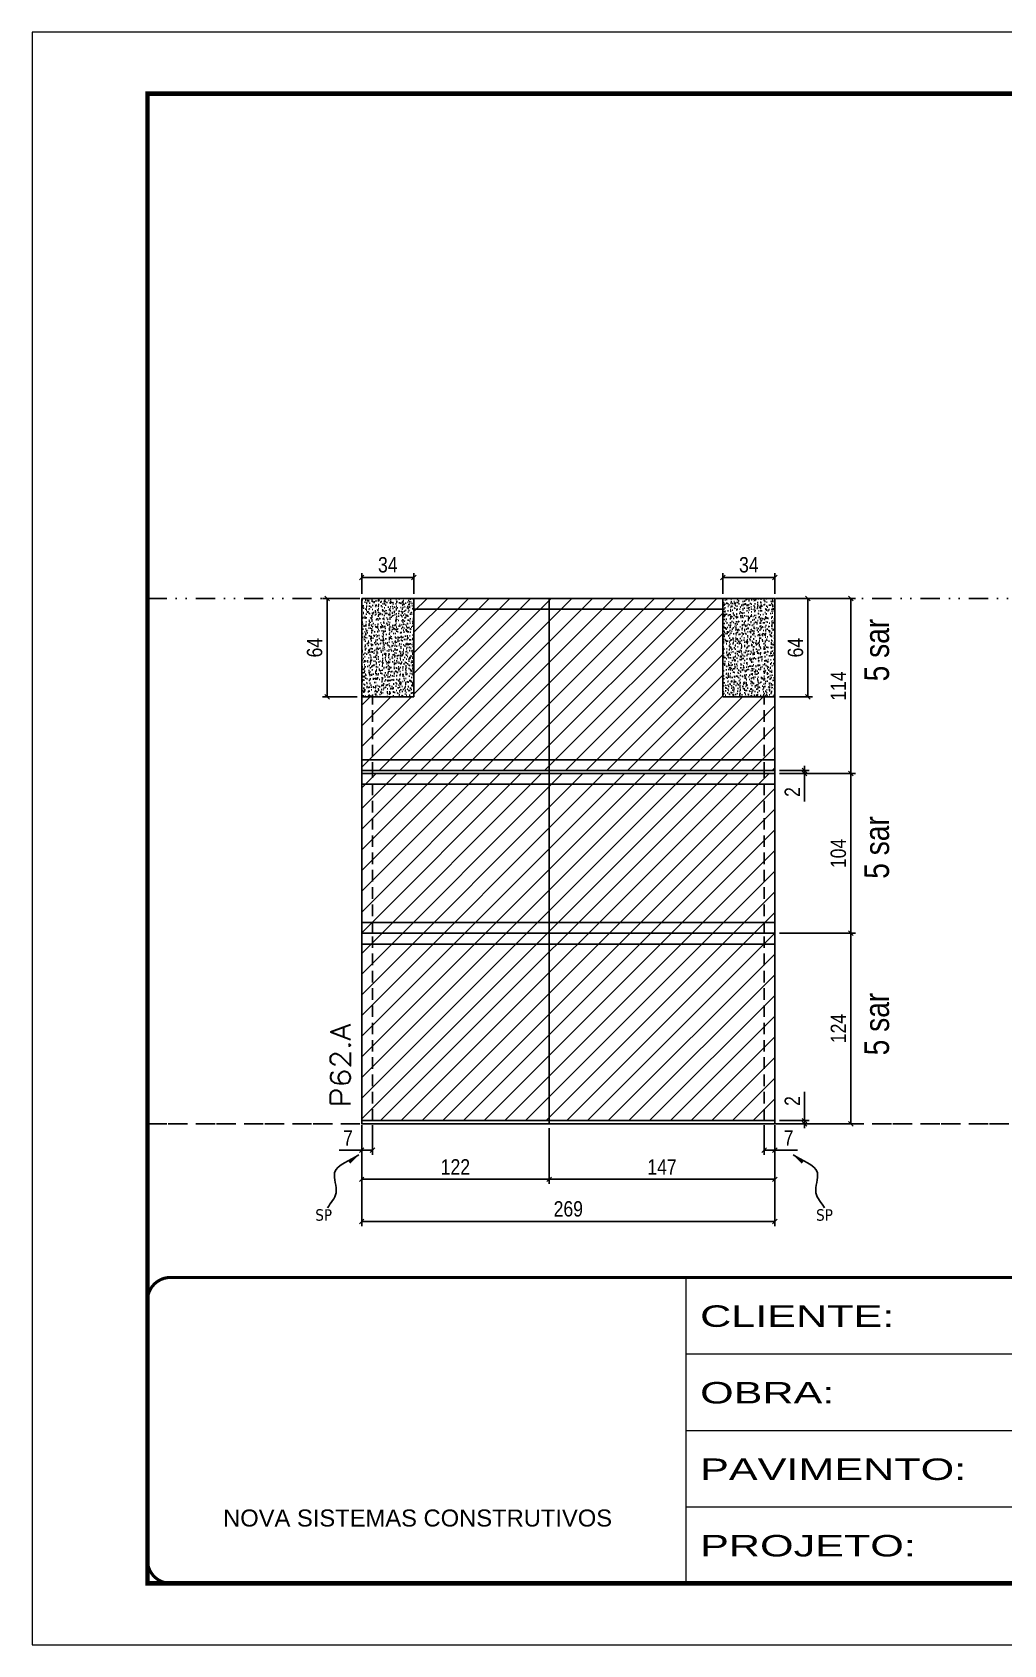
# Model space of a CAD drawing. Extents: x 14400 to 27878, y -21631 to 6985.
# Drawn here: x 19182 to 19814, y 1340 to 2390 of the extents above; entities that cross this region are included whole.
import ezdxf

# ---------------------------------------------------------------- set-up
doc = ezdxf.new("R2010")
doc.units = 0
for name, pattern in [('CONTINUO', [0]), ('DASHED', [0.75, 0.5, -0.25]), ('DIVIDE2', [0.625, 0.25, -0.125, 0, -0.125, 0, -0.125]), ('HIDDEN', [0.375, 0.25, -0.125])]:
    doc.linetypes.add(name, pattern=pattern)
for name, color, linetype in [('COTA', 241, 'Continuous'), ('NOMENCLATURA', 7, 'Continuous'), ('Nível', 160, 'Continuous'), ('Painéis', 200, 'Continuous'), ('SARR_2.2x7', 40, 'Continuous'), ('Sarrafo de Pressão', 42, 'HIDDEN'), ('texto', 7, 'Continuous')]:
    doc.layers.add(name, color=color, linetype=linetype)
for name, color, linetype, lineweight in [('Folhas', 255, 'Continuous', 9), ('Hachura', 251, 'Continuous', 9), ('SARRAFO DE PRESSAO', 251, 'DASHED', 9), ('Texto Seção', 7, 'Continuous', 15)]:
    doc.layers.add(name, color=color, linetype=linetype, lineweight=lineweight)
doc.styles.add('ARIAL', font='arial.ttf')
doc.styles.add('ARIAL_NARROW', font='ARIALN.TTF', dxfattribs={"height": 0.2})
doc.styles.add('COTA TECNICA', font='techl___.ttf', dxfattribs={"height": 10})
doc.styles.add('COTA TECNICA-50', font='techl___.ttf', dxfattribs={"height": 10})
doc.styles.add('REGUA-120', font='ROMANS.shx', dxfattribs={"height": 15})
doc.styles.get("Standard").update_dxf_attribs({"font": 'arial.ttf'})
doc.styles.add('Tecnologia', font='')
doc.styles.get('Tecnologia').set_extended_font_data('Forgotten Futurist')
doc.dimstyles.new('COTA PAINEL-50', dxfattribs={"dimtxt": 10, "dimasz": 3, "dimexe": 3, "dimexo": 3, "dimgap": 3, "dimtad": 1, "dimdec": 1, "dimzin": 12, "dimdsep": 46, "dimtxsty": 'COTA TECNICA-50', "dimblk1": 'OBLIQUE', "dimblk2": 'OBLIQUE', "dimsah": 1, "dimcen": 0.9, "dimclrd": 4, "dimclre": 4, "dimclrt": 240, "dimadec": 1, "dimazin": 3, "dimtfac": 1, "dimtdec": 1, "dimtmove": 0, "dimatfit": 3, "dimfxl": 1, "dimtolj": 1, "dimtzin": 12, "dimarcsym": 0})
doc.dimstyles.new('PAINEL', dxfattribs={"dimtxt": 10, "dimasz": 3, "dimexe": 3, "dimexo": 3, "dimgap": 3, "dimtad": 1, "dimdec": 1, "dimzin": 12, "dimdsep": 46, "dimtxsty": 'COTA TECNICA', "dimblk1": 'OBLIQUE', "dimblk2": 'OBLIQUE', "dimsah": 1, "dimcen": 0.9, "dimclrd": 4, "dimclre": 4, "dimclrt": 240, "dimadec": 1, "dimazin": 3, "dimtfac": 1, "dimtdec": 1, "dimtmove": 0, "dimatfit": 3, "dimfxl": 1, "dimtolj": 1, "dimtzin": 12, "dimarcsym": 0})
doc.dimstyles.get("Standard").update_dxf_attribs({"dimtxt": 0.18, "dimasz": 0.18, "dimexe": 0.18, "dimexo": 0.0625, "dimgap": 0.09, "dimtad": 0, "dimtih": 1, "dimtoh": 1, "dimdec": 4, "dimzin": 0, "dimdsep": 46, "dimtxsty": 'Standard', "dimcen": 0.09, "dimadec": 0, "dimazin": 0, "dimtfac": 1, "dimtdec": 4, "dimtofl": 0, "dimtmove": 0, "dimatfit": 3, "dimfxl": 1, "dimtolj": 1, "dimtzin": 0, "dimarcsym": 0})
pattern_1 = [(50, (3183.5, 1166.575), (5.4655401, -0.4781726), [0.5715, -6.2865]), (355, (3183.5, 1166.575), (-1.0573026, 5.7317054), [0.4572, -5.0292175]), (100.451445, (3183.9555, 1166.535), (4.4082374, 5.2535326), [0.4857003, -5.3427073]), (46.1842, (3183.5, 1168.099), (8.1323712, -1.2612698), [0.85725, -9.42975]), (96.63556, (3184.178, 1167.994), (7.122124, 7.4227837), [0.7285507, -8.0140682]), (351.18415, (3183.5, 1168.099), (7.122124, 7.4227837), [0.685799, -7.543792]), (21, (3184.262, 1167.718), (4.5484317, -3.067956), [0.5715, -6.2865]), (326, (3184.262, 1167.718), (1.8540609, 5.525639), [0.4572, -5.0292]), (71.451445, (3184.641, 1167.4624), (6.4024926, 2.457683), [0.4857003, -5.3426981]), (37.5, (3183.5, 1166.5751), (0.0926581, 2.53665117), [0, -4.96824, 0, -5.1054, 0, -5.04825]), (7.5, (3183.5, 1166.575), (2.00458988, 3.00541724), [0, -2.91084, 0, -4.85394, 0, -1.92405]), (327.5, (3181.8007, 1166.5751), (4.06771786, -0.17186232), [0, -1.905, 0, -5.9436, 0, -7.8867]), (317.5, (3181.0387, 1166.575), (4.44387544, 0.7627947), [0, -2.4765, 0, -3.94716, 0, -5.6007])]

# ---------------------------------------------------------------- blocks, each defined once
blk = doc.blocks.new('9999999999')
at = {"color": 30, "linetype": 'CONTINUO'}
for p, q in [((98564.6, 34230.2), (98564.6, 34429.4)), ((98564.6, 34379.6), (99584, 34379.6)), ((98564.6, 34329.8), (99488, 34329.8)), ((98564.6, 34280), (99488, 34280))]:
    blk.add_line(p, q, dxfattribs=at)
at = {"color": 30, "linetype": 'CONTINUO', "const_width": 2}
blk.add_lwpolyline([(99584, 34230.2), (99584, 34414.4, 0.414214), (99569, 34429.4), (98229, 34429.4, 0.414214), (98214, 34414.4), (98214, 34245.2, 0.414214), (98229, 34230.2), (99584, 34230.2)], format="xyb", dxfattribs=at)
at = {"layer": 'Folhas'}
blk.add_lwpolyline([(98139, 34190.2), (99624, 34190.2), (99624, 35240.2), (98139, 35240.2)], close=True, dxfattribs=at)
at = {"layer": 'Folhas', "color": 30, "const_width": 3}
blk.add_lwpolyline([(98214, 34230.2), (99584, 34230.2), (99584, 35200.2), (98214, 35200.2)], close=True, dxfattribs=at)
at = {"color": 7, "linetype": 'Continuous', "ltscale": 5, "style": 'ARIAL'}
blk.add_text('NOVA SISTEMAS CONSTRUTIVOS', height=11.059, dxfattribs=at).set_placement((98263.2, 34267.2))
at = {"layer": 'Folhas', "color": 7, "style": 'Tecnologia', "width": 1.5}
for s, p in [('CLIENTE:', (98573.7, 34397.2)), ('OBRA:', (98573.7, 34347.3)), ('PAVIMENTO:', (98573.7, 34297.5)), ('PROJETO:', (98573.7, 34247.7))]:
    blk.add_text(s, height=14, dxfattribs=at).set_placement(p)
blk = doc.blocks.new('_Oblique')
at = {"color": 0, "linetype": 'ByBlock', "lineweight": -2}
blk.add_line((-0.5, -0.5), (0.5, 0.5), dxfattribs=at)
blk = doc.blocks.new('*D888')
at = {"layer": 'COTA', "color": 4, "lineweight": -2, "transparency": 16777216}
for p, q in [((19396.4, 1678.7), (19396.4, 1613.1)), ((19665.4, 1678.7), (19665.4, 1613.1)), ((19665.4, 1616.1), (19396.4, 1616.1))]:
    blk.add_line(p, q, dxfattribs=at)
at = {"layer": 'Defpoints', "color": 0, "transparency": 16777216}
for p in [(19396.4, 1681.7), (19665.4, 1681.7), (19396.4, 1616.1)]:
    blk.add_point(p, dxfattribs=at)
at = {"layer": 'COTA', "color": 4, "lineweight": -2, "transparency": 16777216, "xscale": 3, "yscale": 3, "zscale": 3, "rotation": 180}
blk.add_blockref('_Oblique', (19396.4, 1616.1), dxfattribs=at)
at = {"layer": 'COTA', "color": 4, "lineweight": -2, "transparency": 16777216, "xscale": 3, "yscale": 3, "zscale": 3}
blk.add_blockref('_Oblique', (19665.4, 1616.1), dxfattribs=at)
at = {"layer": 'COTA', "color": 240, "transparency": 16777216, "insert": (19530.9, 1624.2), "char_height": 10, "attachment_point": 5, "style": 'COTA TECNICA'}
blk.add_mtext('\\A1;269', dxfattribs=at)
blk = doc.blocks.new('*D889')
at = {"layer": 'COTA', "color": 4, "lineweight": -2, "transparency": 16777216}
for p, q in [((19658.4, 1678.7), (19658.4, 1659.5)), ((19665.4, 1676.7), (19665.4, 1659.5)), ((19658.4, 1662.5), (19665.4, 1662.5)), ((19665.4, 1662.5), (19680.1, 1662.5))]:
    blk.add_line(p, q, dxfattribs=at)
at = {"layer": 'Defpoints', "color": 0, "transparency": 16777216}
for p in [(19658.4, 1681.7), (19665.4, 1679.7), (19665.4, 1662.5)]:
    blk.add_point(p, dxfattribs=at)
at = {"layer": 'COTA', "color": 4, "lineweight": -2, "transparency": 16777216, "xscale": 3, "yscale": 3, "zscale": 3, "rotation": 180}
blk.add_blockref('_Oblique', (19658.4, 1662.5), dxfattribs=at)
at = {"layer": 'COTA', "color": 4, "lineweight": -2, "transparency": 16777216, "xscale": 3, "yscale": 3, "zscale": 3}
blk.add_blockref('_Oblique', (19665.4, 1662.5), dxfattribs=at)
at = {"layer": 'COTA', "color": 240, "transparency": 16777216, "insert": (19674.3, 1670.5), "char_height": 10, "attachment_point": 5, "style": 'COTA TECNICA-50'}
blk.add_mtext('\\A1;7', dxfattribs=at)
blk = doc.blocks.new('*D890')
at = {"layer": 'COTA', "color": 4, "lineweight": -2, "transparency": 16777216}
for p, q in [((19396.4, 1676.7), (19396.4, 1659.5)), ((19403.4, 1678.7), (19403.4, 1659.5)), ((19396.4, 1662.5), (19381.7, 1662.5)), ((19403.4, 1662.5), (19396.4, 1662.5))]:
    blk.add_line(p, q, dxfattribs=at)
at = {"layer": 'Defpoints', "color": 0, "transparency": 16777216}
for p in [(19403.4, 1681.7), (19396.4, 1679.7), (19396.4, 1662.5)]:
    blk.add_point(p, dxfattribs=at)
at = {"layer": 'COTA', "color": 4, "lineweight": -2, "transparency": 16777216, "xscale": 3, "yscale": 3, "zscale": 3, "rotation": 180}
blk.add_blockref('_Oblique', (19396.4, 1662.5), dxfattribs=at)
at = {"layer": 'COTA', "color": 4, "lineweight": -2, "transparency": 16777216, "xscale": 3, "yscale": 3, "zscale": 3}
blk.add_blockref('_Oblique', (19403.4, 1662.5), dxfattribs=at)
at = {"layer": 'COTA', "color": 240, "transparency": 16777216, "insert": (19387.5, 1670.5), "char_height": 10, "attachment_point": 5, "style": 'COTA TECNICA-50'}
blk.add_mtext('\\A1;7', dxfattribs=at)
blk = doc.blocks.new('*D891')
at = {"layer": 'COTA', "color": 4, "lineweight": -2, "transparency": 16777216}
for p, q in [((19684.7, 1681.7), (19684.7, 1700.5)), ((19668.4, 1681.7), (19687.7, 1681.7)), ((19684.7, 1679.7), (19684.7, 1681.7)), ((19668.4, 1679.7), (19687.7, 1679.7)), ((19684.7, 1679.7), (19684.7, 1676.7))]:
    blk.add_line(p, q, dxfattribs=at)
at = {"layer": 'Defpoints', "color": 0, "transparency": 16777216}
for p in [(19665.4, 1681.7), (19665.4, 1679.7), (19684.7, 1679.7)]:
    blk.add_point(p, dxfattribs=at)
at = {"layer": 'COTA', "color": 4, "lineweight": -2, "transparency": 16777216, "xscale": 3, "yscale": 3, "zscale": 3}
for p, rotation in [((19684.7, 1681.7), 270), ((19684.7, 1679.7), 90)]:
    blk.add_blockref('_Oblique', p, dxfattribs=dict(at, rotation=rotation))
at = {"layer": 'COTA', "color": 240, "transparency": 16777216, "insert": (19676.7, 1694.5), "char_height": 10, "attachment_point": 5, "rotation": 90, "style": 'COTA TECNICA-50'}
blk.add_mtext('\\A1;2', dxfattribs=at)
blk = doc.blocks.new('*D892')
at = {"layer": 'COTA', "color": 4, "lineweight": -2, "transparency": 16777216}
for p, q in [((19668.4, 2021.7), (19717.8, 2021.7)), ((19714.8, 1907.7), (19714.8, 2021.7)), ((19668.4, 1907.7), (19717.8, 1907.7))]:
    blk.add_line(p, q, dxfattribs=at)
at = {"layer": 'Defpoints', "color": 0, "transparency": 16777216}
for p in [(19665.4, 2021.7), (19714.8, 2021.7), (19665.4, 1907.7)]:
    blk.add_point(p, dxfattribs=at)
at = {"layer": 'COTA', "color": 4, "lineweight": -2, "transparency": 16777216, "xscale": 3, "yscale": 3, "zscale": 3}
for p, rotation in [((19714.8, 2021.7), 90), ((19714.8, 1907.7), 270)]:
    blk.add_blockref('_Oblique', p, dxfattribs=dict(at, rotation=rotation))
at = {"layer": 'COTA', "color": 240, "transparency": 16777216, "insert": (19706.7, 1964.7), "char_height": 10, "attachment_point": 5, "rotation": 90, "style": 'COTA TECNICA-50'}
blk.add_mtext('\\A1;114', dxfattribs=at)
blk = doc.blocks.new('*D910')
at = {"layer": 'COTA', "color": 4, "linetype": 'ByBlock', "lineweight": -2, "transparency": 16777216}
for p, q in [((19668.4, 1803.7), (19717.8, 1803.7)), ((19714.8, 1679.7), (19714.8, 1803.7)), ((19668.4, 1679.7), (19717.8, 1679.7))]:
    blk.add_line(p, q, dxfattribs=at)
at = {"layer": 'Defpoints', "color": 0, "linetype": 'ByBlock', "transparency": 16777216}
for p in [(19665.4, 1803.7), (19714.8, 1803.7), (19665.4, 1679.7)]:
    blk.add_point(p, dxfattribs=at)
at = {"layer": 'COTA', "color": 4, "linetype": 'ByBlock', "lineweight": -2, "transparency": 16777216, "xscale": 3, "yscale": 3, "zscale": 3}
for p, rotation in [((19714.8, 1803.7), 90), ((19714.8, 1679.7), 270)]:
    blk.add_blockref('_Oblique', p, dxfattribs=dict(at, rotation=rotation))
at = {"layer": 'COTA', "color": 240, "linetype": 'ByBlock', "transparency": 16777216, "insert": (19706.7, 1741.7), "char_height": 10, "attachment_point": 5, "rotation": 90, "style": 'COTA TECNICA'}
blk.add_mtext('\\A1;124', dxfattribs=at)
blk = doc.blocks.new('*D911')
at = {"layer": 'COTA', "color": 4, "linetype": 'ByBlock', "lineweight": -2, "transparency": 16777216}
for p, q in [((19668.4, 1803.7), (19717.8, 1803.7)), ((19714.8, 1679.7), (19714.8, 1803.7)), ((19668.4, 1679.7), (19717.8, 1679.7))]:
    blk.add_line(p, q, dxfattribs=at)
at = {"layer": 'Defpoints', "color": 0, "linetype": 'ByBlock', "transparency": 16777216}
for p in [(19665.4, 1803.7), (19714.8, 1803.7), (19665.4, 1679.7)]:
    blk.add_point(p, dxfattribs=at)
at = {"layer": 'COTA', "color": 4, "linetype": 'ByBlock', "lineweight": -2, "transparency": 16777216, "xscale": 3, "yscale": 3, "zscale": 3}
for p, rotation in [((19714.8, 1803.7), 90), ((19714.8, 1679.7), 270)]:
    blk.add_blockref('_Oblique', p, dxfattribs=dict(at, rotation=rotation))
at = {"layer": 'COTA', "color": 240, "linetype": 'ByBlock', "transparency": 16777216, "insert": (19706.7, 1741.7), "char_height": 10, "attachment_point": 5, "rotation": 90, "style": 'COTA TECNICA'}
blk.add_mtext('\\A1;124', dxfattribs=at)
blk = doc.blocks.new('*D912')
at = {"layer": 'COTA', "color": 4, "lineweight": -2, "transparency": 16777216}
for p, q in [((19518.4, 1676.7), (19518.4, 1640.5)), ((19665.4, 1676.7), (19665.4, 1640.5)), ((19518.4, 1643.5), (19665.4, 1643.5))]:
    blk.add_line(p, q, dxfattribs=at)
at = {"layer": 'Defpoints', "color": 0, "transparency": 16777216}
for p in [(19518.4, 1679.7), (19665.4, 1679.7), (19665.4, 1643.5)]:
    blk.add_point(p, dxfattribs=at)
at = {"layer": 'COTA', "color": 4, "lineweight": -2, "transparency": 16777216, "xscale": 3, "yscale": 3, "zscale": 3, "rotation": 180}
blk.add_blockref('_Oblique', (19518.4, 1643.5), dxfattribs=at)
at = {"layer": 'COTA', "color": 4, "lineweight": -2, "transparency": 16777216, "xscale": 3, "yscale": 3, "zscale": 3}
blk.add_blockref('_Oblique', (19665.4, 1643.5), dxfattribs=at)
at = {"layer": 'COTA', "color": 240, "transparency": 16777216, "insert": (19591.9, 1651.6), "char_height": 10, "attachment_point": 5, "style": 'COTA TECNICA'}
blk.add_mtext('\\A1;147', dxfattribs=at)
blk = doc.blocks.new('*D913')
at = {"layer": 'COTA', "color": 4, "lineweight": -2, "transparency": 16777216}
for p, q in [((19396.4, 1676.7), (19396.4, 1640.5)), ((19518.4, 1676.7), (19518.4, 1640.5)), ((19396.4, 1643.5), (19518.4, 1643.5))]:
    blk.add_line(p, q, dxfattribs=at)
at = {"layer": 'Defpoints', "color": 0, "transparency": 16777216}
for p in [(19396.4, 1679.7), (19518.4, 1679.7), (19518.4, 1643.5)]:
    blk.add_point(p, dxfattribs=at)
at = {"layer": 'COTA', "color": 4, "lineweight": -2, "transparency": 16777216, "xscale": 3, "yscale": 3, "zscale": 3, "rotation": 180}
blk.add_blockref('_Oblique', (19396.4, 1643.5), dxfattribs=at)
at = {"layer": 'COTA', "color": 4, "lineweight": -2, "transparency": 16777216, "xscale": 3, "yscale": 3, "zscale": 3}
blk.add_blockref('_Oblique', (19518.4, 1643.5), dxfattribs=at)
at = {"layer": 'COTA', "color": 240, "transparency": 16777216, "insert": (19457.4, 1651.6), "char_height": 10, "attachment_point": 5, "style": 'COTA TECNICA'}
blk.add_mtext('\\A1;122', dxfattribs=at)
blk = doc.blocks.new('*D923')
at = {"layer": 'COTA', "color": 4, "lineweight": -2, "transparency": 16777216}
for p, q in [((19396.4, 2024.7), (19396.4, 2038.3)), ((19430.4, 2024.7), (19430.4, 2038.3)), ((19430.4, 2035.3), (19396.4, 2035.3))]:
    blk.add_line(p, q, dxfattribs=at)
at = {"layer": 'Defpoints', "color": 0, "transparency": 16777216}
for p in [(19396.4, 2035.3), (19396.4, 2021.7), (19430.4, 2021.7)]:
    blk.add_point(p, dxfattribs=at)
at = {"layer": 'COTA', "color": 4, "lineweight": -2, "transparency": 16777216, "xscale": 3, "yscale": 3, "zscale": 3, "rotation": 180}
blk.add_blockref('_Oblique', (19396.4, 2035.3), dxfattribs=at)
at = {"layer": 'COTA', "color": 4, "lineweight": -2, "transparency": 16777216, "xscale": 3, "yscale": 3, "zscale": 3}
blk.add_blockref('_Oblique', (19430.4, 2035.3), dxfattribs=at)
at = {"layer": 'COTA', "color": 240, "transparency": 16777216, "insert": (19413.4, 2043.6), "char_height": 10, "attachment_point": 5, "style": 'COTA TECNICA'}
blk.add_mtext('\\A1;34', dxfattribs=at)
blk = doc.blocks.new('*D924')
at = {"layer": 'COTA', "color": 4, "lineweight": -2, "transparency": 16777216}
for p, q in [((19631.4, 2024.7), (19631.4, 2038.3)), ((19665.4, 2024.7), (19665.4, 2038.3)), ((19631.4, 2035.3), (19665.4, 2035.3))]:
    blk.add_line(p, q, dxfattribs=at)
at = {"layer": 'Defpoints', "color": 0, "transparency": 16777216}
for p in [(19665.4, 2035.3), (19631.4, 2021.7), (19665.4, 2021.7)]:
    blk.add_point(p, dxfattribs=at)
at = {"layer": 'COTA', "color": 4, "lineweight": -2, "transparency": 16777216, "xscale": 3, "yscale": 3, "zscale": 3, "rotation": 180}
blk.add_blockref('_Oblique', (19631.4, 2035.3), dxfattribs=at)
at = {"layer": 'COTA', "color": 4, "lineweight": -2, "transparency": 16777216, "xscale": 3, "yscale": 3, "zscale": 3}
blk.add_blockref('_Oblique', (19665.4, 2035.3), dxfattribs=at)
at = {"layer": 'COTA', "color": 240, "transparency": 16777216, "insert": (19648.4, 2043.6), "char_height": 10, "attachment_point": 5, "style": 'COTA TECNICA'}
blk.add_mtext('\\A1;34', dxfattribs=at)
blk = doc.blocks.new('*D929')
at = {"layer": 'COTA', "color": 4, "lineweight": -2, "transparency": 16777216}
for p, q in [((19668.4, 1907.7), (19717.8, 1907.7)), ((19714.8, 1803.7), (19714.8, 1907.7)), ((19668.4, 1803.7), (19717.8, 1803.7))]:
    blk.add_line(p, q, dxfattribs=at)
at = {"layer": 'Defpoints', "color": 0, "transparency": 16777216}
for p in [(19665.4, 1907.7), (19714.8, 1907.7), (19665.4, 1803.7)]:
    blk.add_point(p, dxfattribs=at)
at = {"layer": 'COTA', "color": 4, "lineweight": -2, "transparency": 16777216, "xscale": 3, "yscale": 3, "zscale": 3}
for p, rotation in [((19714.8, 1907.7), 90), ((19714.8, 1803.7), 270)]:
    blk.add_blockref('_Oblique', p, dxfattribs=dict(at, rotation=rotation))
at = {"layer": 'COTA', "color": 240, "transparency": 16777216, "insert": (19706.7, 1855.7), "char_height": 10, "attachment_point": 5, "rotation": 90, "style": 'COTA TECNICA'}
blk.add_mtext('\\A1;104', dxfattribs=at)
blk = doc.blocks.new('*D930')
at = {"layer": 'COTA', "color": 4, "lineweight": -2, "transparency": 16777216}
for p, q in [((19393.4, 2021.7), (19370.9, 2021.7)), ((19373.9, 2021.7), (19373.9, 1957.7)), ((19393.4, 1957.7), (19370.9, 1957.7))]:
    blk.add_line(p, q, dxfattribs=at)
at = {"layer": 'Defpoints', "color": 0, "transparency": 16777216}
for p in [(19396.4, 2021.7), (19373.9, 1957.7), (19396.4, 1957.7)]:
    blk.add_point(p, dxfattribs=at)
at = {"layer": 'COTA', "color": 4, "lineweight": -2, "transparency": 16777216, "xscale": 3, "yscale": 3, "zscale": 3}
for p, rotation in [((19373.9, 2021.7), 90), ((19373.9, 1957.7), 270)]:
    blk.add_blockref('_Oblique', p, dxfattribs=dict(at, rotation=rotation))
at = {"layer": 'COTA', "color": 240, "transparency": 16777216, "insert": (19365.8, 1989.7), "char_height": 10, "attachment_point": 5, "rotation": 90, "style": 'COTA TECNICA'}
blk.add_mtext('\\A1;64', dxfattribs=at)
blk = doc.blocks.new('*D931')
at = {"layer": 'COTA', "color": 4, "lineweight": -2, "transparency": 16777216}
for p, q in [((19668.4, 2021.7), (19689.9, 2021.7)), ((19686.9, 2021.7), (19686.9, 1957.7)), ((19668.4, 1957.7), (19689.9, 1957.7))]:
    blk.add_line(p, q, dxfattribs=at)
at = {"layer": 'Defpoints', "color": 0, "transparency": 16777216}
for p in [(19665.4, 2021.7), (19665.4, 1957.7), (19686.9, 1957.7)]:
    blk.add_point(p, dxfattribs=at)
at = {"layer": 'COTA', "color": 4, "lineweight": -2, "transparency": 16777216, "xscale": 3, "yscale": 3, "zscale": 3}
for p, rotation in [((19686.9, 2021.7), 90), ((19686.9, 1957.7), 270)]:
    blk.add_blockref('_Oblique', p, dxfattribs=dict(at, rotation=rotation))
at = {"layer": 'COTA', "color": 240, "transparency": 16777216, "insert": (19678.8, 1989.7), "char_height": 10, "attachment_point": 5, "rotation": 90, "style": 'COTA TECNICA'}
blk.add_mtext('\\A1;64', dxfattribs=at)
blk = doc.blocks.new('*D2269')
at = {"layer": 'COTA', "color": 4, "lineweight": -2, "transparency": 16777216}
for p, q in [((19684.7, 1909.7), (19684.7, 1912.7)), ((19668.4, 1909.7), (19687.7, 1909.7)), ((19668.4, 1907.7), (19687.7, 1907.7)), ((19684.7, 1909.7), (19684.7, 1907.7)), ((19684.7, 1907.7), (19684.7, 1889.6))]:
    blk.add_line(p, q, dxfattribs=at)
at = {"layer": 'Defpoints', "color": 0, "transparency": 16777216}
for p in [(19665.4, 1909.7), (19665.4, 1907.7), (19684.7, 1907.7)]:
    blk.add_point(p, dxfattribs=at)
at = {"layer": 'COTA', "color": 4, "lineweight": -2, "transparency": 16777216, "xscale": 3, "yscale": 3, "zscale": 3}
for p, rotation in [((19684.7, 1909.7), 270), ((19684.7, 1907.7), 90)]:
    blk.add_blockref('_Oblique', p, dxfattribs=dict(at, rotation=rotation))
at = {"layer": 'COTA', "color": 240, "transparency": 16777216, "insert": (19676.7, 1895.7), "char_height": 10, "attachment_point": 5, "rotation": 90, "style": 'COTA TECNICA'}
blk.add_mtext('\\A1;2', dxfattribs=at)

msp = doc.modelspace()

# ---------------------------------------------------------------- hatches: boundary and pattern name
at = {"layer": 'COTA'}
h = msp.add_hatch(dxfattribs=at)
h.set_pattern_fill('AR-CONC', color=256, scale=0.03)
h.set_pattern_definition(pattern_1)
h.paths.add_polyline_path([(19430.41, 2021.71), (19396.41, 2021.71), (19396.41, 1957.71), (19430.41, 1957.71)])
h = msp.add_hatch(dxfattribs=at)
h.set_pattern_fill('AR-CONC', color=256, scale=0.03)
h.set_pattern_definition(pattern_1)
h.paths.add_polyline_path([(19665.41, 2021.71), (19631.41, 2021.71), (19631.41, 1957.71), (19665.41, 1957.71)])
at = {"layer": 'Hachura', "linetype": 'ByBlock'}
h = msp.add_hatch(dxfattribs=at)
h.set_pattern_fill('ANSI31', color=256, scale=3)
h.paths.add_polyline_path([(19518.41, 2021.71), (19430.41, 2021.71), (19430.41, 1957.71), (19396.41, 1957.71), (19396.41, 1909.71), (19518.41, 1909.71)])
h.paths.add_polyline_path([(19631.41, 2021.71), (19518.41, 2021.71), (19518.41, 1909.71), (19665.41, 1909.71), (19665.41, 1957.71), (19631.41, 1957.71)])
h.paths.add_polyline_path([(19984.27, 2021.71), (19905.27, 2021.71), (19905.27, 1957.71), (19862.27, 1957.71), (19862.27, 1909.71), (19984.27, 1909.71)])
h.paths.add_polyline_path([(20131.27, 1957.71), (20097.27, 1957.71), (20097.27, 2021.71), (19984.27, 2021.71), (19984.27, 1909.71), (20131.27, 1909.71)])
h.paths.add_polyline_path([(20335.18, 1957.71), (20316.18, 1957.71), (20316.18, 1831.71), (20335.18, 1831.71)])
h.paths.add_polyline_path([(20523.33, 1957.71), (20504.33, 1957.71), (20504.33, 1831.71), (20523.33, 1831.71)])
h = msp.add_hatch(dxfattribs=at)
h.set_pattern_fill('ANSI31', color=256, scale=3)
h.paths.add_polyline_path([(19518.41, 1907.71), (19396.41, 1907.71), (19396.41, 1803.71), (19518.41, 1803.71)])
h.paths.add_polyline_path([(19665.41, 1907.71), (19518.41, 1907.71), (19518.41, 1803.71), (19665.41, 1803.71)])
h.paths.add_polyline_path([(19665.41, 1803.71), (19518.41, 1803.71), (19518.41, 1681.71), (19665.41, 1681.71)])
h.paths.add_polyline_path([(19518.41, 1803.71), (19396.41, 1803.71), (19396.41, 1681.71), (19518.41, 1681.71)])
h.paths.add_polyline_path([(19984.27, 1907.71), (19862.27, 1907.71), (19862.27, 1803.71), (19984.27, 1803.71)])
h.paths.add_polyline_path([(20131.27, 1907.71), (19984.27, 1907.71), (19984.27, 1803.71), (20131.27, 1803.71)])
h.paths.add_polyline_path([(20131.27, 1803.71), (19984.27, 1803.71), (19984.27, 1681.71), (20131.27, 1681.71)])
h.paths.add_polyline_path([(19984.27, 1803.71), (19862.27, 1803.71), (19862.27, 1681.71), (19984.27, 1681.71)])

# ---------------------------------------------------------------- linework, layer by layer
at = {"layer": 'COTA'}
for p, q in [((19396.41, 1957.71), (19396.41, 2021.71)), ((19396.41, 2021.71), (19430.41, 2021.71)), ((19631.41, 2021.71), (19665.41, 2021.71)), ((19665.41, 2021.71), (19665.41, 1957.71))]:
    msp.add_line(p, q, dxfattribs=at)
at = {"layer": 'Nível', "color": 4, "linetype": 'DIVIDE2', "ltscale": 50}
for p, q in [((19256.97, 2021.71), (20626.97, 2021.71)), ((19256.97, 1679.71), (20626.97, 1679.71)), ((19270.47, 1679.71), (20640.47, 1679.71))]:
    msp.add_line(p, q, dxfattribs=at)
at = {"layer": 'Painéis'}
for p, q in [((19430.41, 1957.71), (19430.41, 2021.71)), ((19430.41, 2021.71), (19631.41, 2021.71)), ((19518.41, 1679.71), (19518.41, 2021.71)), ((19631.41, 1957.71), (19631.41, 2021.71)), ((19396.41, 1681.71), (19396.41, 1957.71)), ((19396.41, 1957.71), (19430.41, 1957.71)), ((19631.41, 1957.71), (19665.41, 1957.71)), ((19665.41, 1681.71), (19665.41, 1957.71)), ((19396.41, 1909.71), (19665.41, 1909.71)), ((19396.41, 1907.71), (19665.41, 1907.71)), ((19396.41, 1803.71), (19665.41, 1803.71))]:
    msp.add_line(p, q, dxfattribs=at)
msp.add_lwpolyline([(19665.41, 1681.71), (19396.41, 1681.71), (19396.41, 1679.71), (19665.41, 1679.71)], close=True, dxfattribs=at)
at = {"layer": 'SARR_2.2x7'}
for p, q in [((19430.41, 2014.71), (19631.41, 2014.71)), ((19396.41, 1916.71), (19665.41, 1916.71)), ((19396.41, 1900.71), (19665.41, 1900.71)), ((19396.41, 1810.71), (19665.41, 1810.71)), ((19396.41, 1796.71), (19665.41, 1796.71))]:
    msp.add_line(p, q, dxfattribs=at)
at = {"layer": 'Sarrafo de Pressão', "ltscale": 30}
for p, q in [((19403.41, 1907.71), (19403.41, 1957.71)), ((19658.41, 1907.71), (19658.41, 1957.71)), ((19403.41, 1803.71), (19403.41, 1907.71)), ((19658.41, 1803.71), (19658.41, 1907.71)), ((19403.41, 1681.71), (19403.41, 1803.71)), ((19658.41, 1681.71), (19658.41, 1803.71))]:
    msp.add_line(p, q, dxfattribs=at)

# ---------------------------------------------------------------- block references
at = {"layer": 'SARRAFO DE PRESSAO', "color": 6, "linetype": 'ByBlock'}
msp.add_blockref('9999999999', (-78957.01, -32849.78), dxfattribs=at)

# ---------------------------------------------------------------- texts
at = {"layer": 'NOMENCLATURA', "style": 'ARIAL_NARROW'}
for p in [(19739.66, 1967.75), (19739.66, 1839.2), (19739.66, 1724.23)]:
    msp.add_text('5 sar', height=16, rotation=90, dxfattribs=at).set_placement(p)
at = {"layer": 'texto', "color": 0, "char_height": 7.5, "attachment_point": 5}
for insert in [(19371.64, 1620.22), (19697.66, 1620.22)]:
    msp.add_mtext('{\\fTahoma|b0|i0|c0|p34;\\C4;SP}', dxfattribs=dict(at, insert=insert))
at = {"layer": 'Texto Seção', "style": 'REGUA-120', "width": 1.1}
msp.add_text('P62.A', height=13, rotation=90, dxfattribs=at).set_placement((19389.17, 1690.47))

# ---------------------------------------------------------------- dimensions: what is measured, and where the dimension line sits
at = {"layer": 'COTA'}
for base, p1, p2, dimstyle, picture, middle in [((19396.41, 2035.35), (19430.41, 2021.71), (19396.41, 2021.71), 'PAINEL', '*D923', (19413.41, 2043.57)), ((19665.41, 2035.35), (19631.41, 2021.71), (19665.41, 2021.71), 'PAINEL', '*D924', (19648.41, 2043.57)), ((19665.41, 1662.47), (19658.41, 1681.71), (19665.41, 1679.71), 'COTA PAINEL-50', '*D889', (19674.28, 1670.54)), ((19518.41, 1643.53), (19396.41, 1679.71), (19518.41, 1679.71), 'PAINEL', '*D913', (19457.41, 1651.59))]:
    dim = msp.add_linear_dim(base=base, p1=p1, p2=p2, dimstyle=dimstyle, dxfattribs=at)
    dim.commit()
    dim.dimension.update_dxf_attribs({"geometry": picture, "text_midpoint": middle})
for base, p1, p2, angle, dimstyle, picture, middle in [((19373.88, 1957.71), (19396.41, 2021.71), (19396.41, 1957.71), 90, 'PAINEL', '*D930', (19365.78, 1989.71)), ((19714.78, 2021.71), (19665.41, 1907.71), (19665.41, 2021.71), 90, 'COTA PAINEL-50', '*D892', (19706.71, 1964.71)), ((19686.93, 1957.71), (19665.41, 2021.71), (19665.41, 1957.71), 90, 'PAINEL', '*D931', (19678.83, 1989.71)), ((19684.71, 1907.71), (19665.41, 1909.71), (19665.41, 1907.71), 90, 'PAINEL', '*D2269', (19676.71, 1895.65)), ((19714.78, 1907.71), (19665.41, 1803.71), (19665.41, 1907.71), 90, 'PAINEL', '*D929', (19706.68, 1855.71)), ((19396.41, 1662.47), (19403.41, 1681.71), (19396.41, 1679.71), 180, 'COTA PAINEL-50', '*D890', (19387.55, 1670.54))]:
    dim = msp.add_linear_dim(base=base, p1=p1, p2=p2, angle=angle, dimstyle=dimstyle, dxfattribs=at)
    dim.commit()
    dim.dimension.update_dxf_attribs({"geometry": picture, "text_midpoint": middle})
at = {"layer": 'COTA', "linetype": 'ByBlock'}
for picture in ['*D910', '*D911']:
    dim = msp.add_aligned_dim(p1=(19665.41, 1679.71), p2=(19665.41, 1803.71), distance=-49.37, dimstyle='PAINEL', dxfattribs=at)
    dim.commit()
    dim.dimension.update_dxf_attribs({"geometry": picture, "text_midpoint": (19706.71, 1741.71)})
at = {"layer": 'COTA'}
dim = msp.add_linear_dim(base=(19684.67, 1679.71), p1=(19665.41, 1681.71), p2=(19665.41, 1679.71), angle=90, dimstyle='COTA PAINEL-50', dxfattribs=at)
dim.commit()
dim.dimension.update_dxf_attribs({"geometry": '*D891', "text_midpoint": (19684.67, 1694.46), "dimtype": 160})
dim = msp.add_linear_dim(base=(19396.41, 1616.09), p1=(19665.41, 1681.71), p2=(19396.41, 1681.71), angle=180, dimstyle='PAINEL', override={"dimarcsym": 2}, dxfattribs=at)
dim.commit()
dim.dimension.update_dxf_attribs({"geometry": '*D888', "text_midpoint": (19530.91, 1624.22)})
dim = msp.add_linear_dim(base=(19665.41, 1643.53), p1=(19518.41, 1679.71), p2=(19665.41, 1679.71), dimstyle='PAINEL', override={"dimtmove": 1}, dxfattribs=at)
dim.commit()
dim.dimension.update_dxf_attribs({"geometry": '*D912', "text_midpoint": (19591.91, 1651.6)})

# ---------------------------------------------------------------- leaders
at = {"layer": 'COTA', "path_type": 1}
for points in [[(19394.59, 1659.53), (19378.8, 1647.69), (19379.73, 1634.69), (19374.17, 1624.91)], [(19677.24, 1659.53), (19693.03, 1647.69), (19692.1, 1634.69), (19697.66, 1624.91)]]:
    msp.add_leader(points, dimstyle='Standard', override={"dimasz": 8}, dxfattribs=at)

doc.saveas('drawing.dxf')
